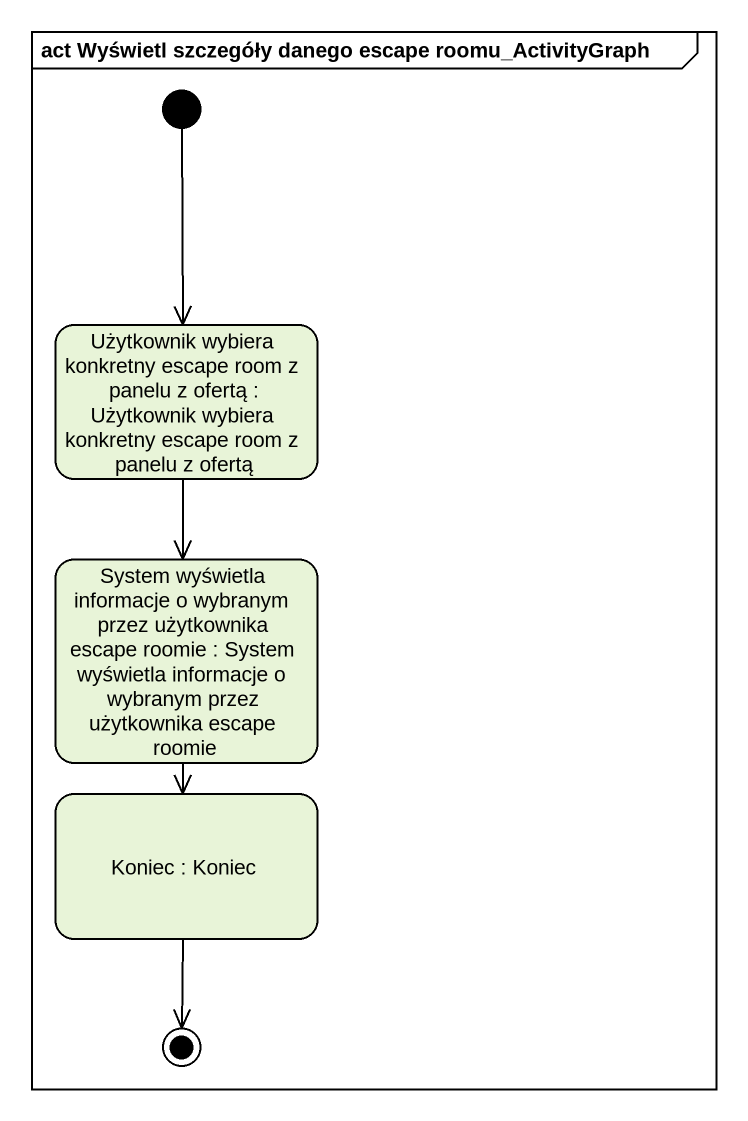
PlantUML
@startuml
mainframe act Wyświetl szczegóły danego escape roomu_ActivityGraph
hide empty description
state "Użytkownik wybiera konkretny escape room z panelu z ofertą : Użytkownik wybiera konkretny escape room z panelu z ofertą" as Użytkownik_wybiera
state "System wyświetla informacje o wybranym przez użytkownika escape roomie : System wyświetla informacje o wybranym przez użytkownika escape roomie" as System_wyświetla_informacje
state "Koniec : Koniec" as Koniec
[*] --> Użytkownik_wybiera
Użytkownik_wybiera --> System_wyświetla_informacje
System_wyświetla_informacje --> Koniec
Koniec --> [*]
@enduml
